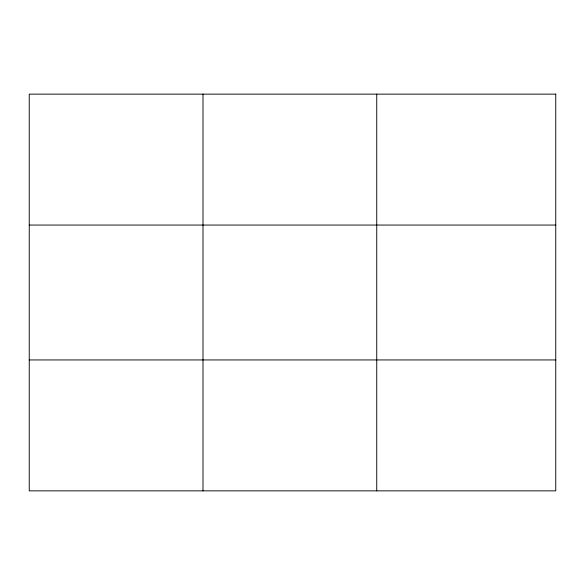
<?xml version="1.0" encoding="UTF-8"?>
<svg xmlns="http://www.w3.org/2000/svg" width="585" height="585" viewBox="0 0 585 585"><rect width="100%" height="100%" fill="white"/><g stroke="black" fill="none" stroke-linecap="round" stroke-linejoin="round"><path stroke-width="0.88" d="M202.995 94.141L202.995 490.859M376.74 94.141L376.74 490.859M29.25 225.057L555.75 225.057M29.25 359.943L555.75 359.943M555.75 94.141L555.75 490.859L29.25 490.859L29.25 94.141L555.75 94.141"/></g></svg>
